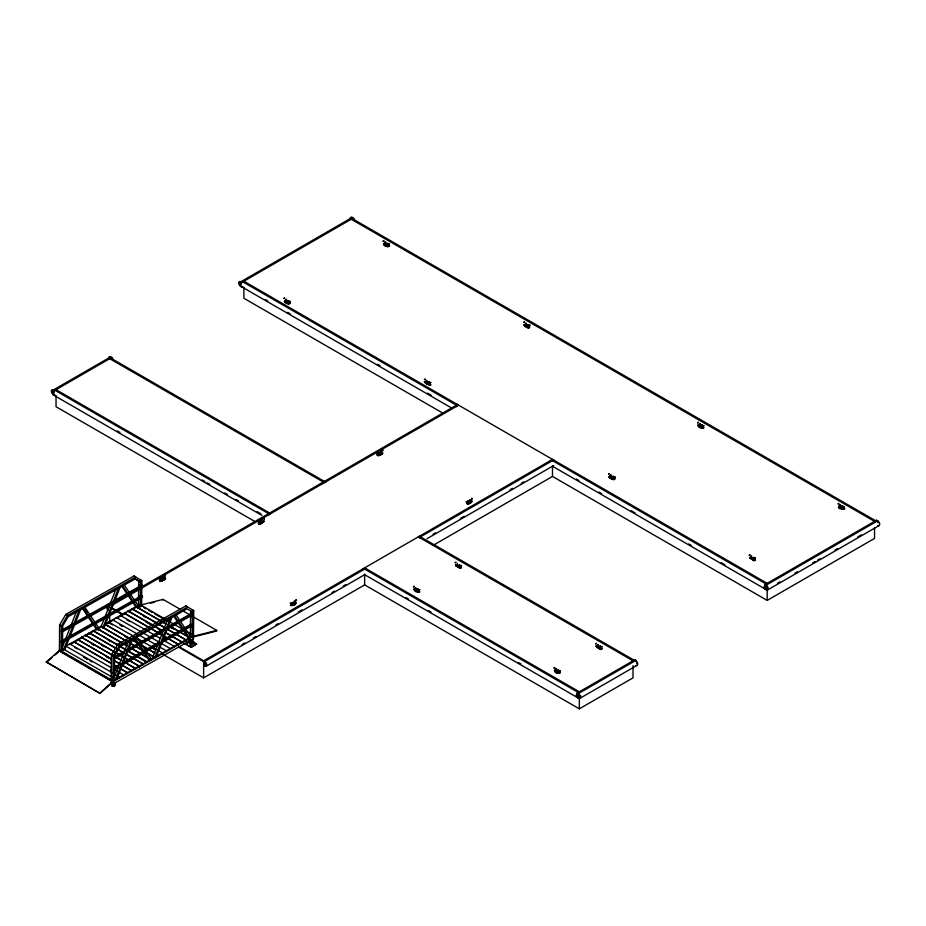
<?xml version="1.0" encoding="UTF-8"?>
<svg xmlns="http://www.w3.org/2000/svg" width="926" height="926" viewBox="0 0 926 926"><rect width="100%" height="100%" fill="white"/><g stroke="black" fill="none" stroke-linecap="round" stroke-linejoin="round"><path stroke-width="1.39" d="M62.528 641.521L62.436 650.874L61.093 651.638L61.359 626.045L67.586 615.431L135.786 577.025L133.992 575.995L65.804 614.401L59.577 625.015L59.438 651.14M61.903 642.69L61.915 641.429L142.419 596.089L142.407 597.351L61.903 642.69L61.185 642.285M62.019 632.099L62.03 630.837L142.535 585.498L142.523 586.76L62.019 632.099L61.301 631.682M61.984 649.091L61.996 648.316L115.796 679.221L115.657 680.078M62.54 640.26L62.644 630.907M62.655 629.645L62.69 625.941L68.13 616.681L135.208 578.9L140.509 582.107L140.358 596.437L138.576 595.406M69.763 644.704L69.913 643.848M73.663 642.517L73.663 641.741L111.108 663.352M73.791 642.436L73.802 641.66L111.247 663.282M77.552 640.329L77.552 639.542L111.259 658.999M77.68 640.248L77.691 639.472L111.398 658.93M81.442 638.13L81.453 637.354L121.387 660.412M81.569 638.06L81.581 637.273L121.526 660.342M85.331 635.942L85.342 635.167L139.016 666.153L139.004 666.928M85.47 635.861L85.47 635.086L139.143 666.072L139.143 666.847M89.22 633.754L89.232 632.967L122.927 652.425M89.359 633.673L89.371 632.898L123.065 652.355M125.867 640.804L100.899 626.393L100.899 627.18L115.669 589.931M101.027 627.099L101.038 626.323L126.005 640.734M108.678 622.793L108.689 622.017L133.784 636.347M108.817 622.712L108.817 621.936M111.189 680.552L111.456 654.971L117.683 644.357L185.883 605.94L187.665 606.981L119.477 645.387L113.238 656.002L112.798 685.136L113.481 685.495M114.315 680.83L114.581 655.897L120.01 646.637L187.098 608.845L192.4 612.063L192.133 637.007M115.634 682.566L112.949 684.545L110.796 683.307M116.456 618.406L116.468 617.63L170.268 648.536L170.268 649.323M116.595 618.337L116.607 617.549M119.547 677.89L119.697 677.033L114.569 674.221M120.345 616.218L120.357 615.443L160.429 638.419M120.484 616.137L120.496 615.362M123.436 675.691L123.586 674.834L114.708 669.868M124.246 614.031L124.246 613.243L177.919 644.23L177.908 645.017M124.373 613.95L124.385 613.174L178.058 644.16L178.047 644.936M127.337 673.503L127.475 672.646L119.986 668.329M128.135 611.831L128.274 610.975L161.981 630.432M131.226 671.315L131.365 670.459L113.886 660.365M132.024 609.644L132.163 608.787L185.837 639.773L185.825 640.549M135.115 669.116L135.127 668.34L123.887 661.858M135.242 669.047L135.254 668.259L124.026 661.777M136.053 606.599L135.914 607.456L132.152 609.563M138.46 606.009L138.726 581.077L134.49 578.507M140.254 607.051L140.347 597.698L138.564 596.668M141.597 606.287L141.863 580.706L133.992 575.995M142.893 664.741L142.905 663.954L125.427 653.872M143.032 664.66L143.032 663.884L126.816 654.508M150.672 660.354L150.683 659.578L129.466 647.32M150.811 660.273L150.822 659.497M154.7 658.085L154.711 657.31L147.222 652.98M158.462 655.967L158.462 655.191M158.589 655.897L158.601 655.11M162.351 653.779L162.363 653.004M162.478 653.698L162.49 652.923L136.145 637.864M166.24 651.591L166.252 650.804M166.379 651.51L166.379 650.735L160.013 647.205M170.129 649.392L170.141 648.617M174.019 647.205L174.03 646.429M174.157 647.124L174.169 646.348L162.802 639.935M181.809 642.818L181.809 642.042L165.58 632.678M181.936 642.748L181.947 641.961L165.719 632.597M185.698 640.63L185.698 639.854L132.036 608.868M186.959 643.408L190.177 641.591L186.427 643.095L186.959 643.408L186.439 641.22M189.587 638.442L189.726 637.586L168.509 625.328M190.351 635.965L190.606 611.033L192.4 612.063M190.443 645.422L193.673 643.605L193.684 641.741L192.353 640.85L190.744 641.753L189.911 645.109L190.443 645.422L191.485 642.1M190.768 640.248L193.441 639.206L193.742 610.662L185.883 605.94M191.069 625.444L191.08 624.182L162.154 640.479M191.184 614.852L191.196 613.591L167.293 627.052M191.115 647.343L196.486 644.01L191.115 647.343L183.603 643.003M191.601 642.91C192.492 643.686 192.539 641.845 191.717 642.818M190.987 644.508L193.129 643.292L193.152 641.429L192.353 640.85M114.558 685.483L113.991 685.286L115.368 682.416M113.562 685.171L114.465 685.495L114.153 684.198L113.435 685.772L114.488 684.939M191.775 642.656L192.527 639.854M113.91 684.58L114.674 685.622L113.609 685.008M114.141 684.962L114.153 685.529M189.24 640.294L188.418 640.526M189.321 641.255L189.379 640.711M191.636 642.204L193.684 641.741L192.307 642.517L192.724 643.2L191.613 643.049M192.214 642.031L192.596 642.748L191.659 642.598M191.751 642.945L192.214 642.366M161.193 580.671C153.623 580.336 174.829 574.664 160.337 581.459C155.51 577.836 173.382 576.342 161.078 581.285M263.794 521.06L259.963 524.185L258.215 523.607L262.44 520.748L264.153 521.512L259.963 524.185M292.338 605.083L290.787 604.562L294.688 602.236L296.042 602.56L292.211 605.685L290.463 605.419M382.195 452.316C383.306 453.37 377.785 457.189 376.94 455.06C379.579 450.198 387.658 452.814 378.688 455.638M471.473 500.711C473.649 502.181 467.26 505.353 466.519 503.258C470.79 498.79 475.212 500.839 467.838 504.253M112.486 684.001A1.783 1.03 -60 0 0 112.243 686.039A1.783 1.03 -60 0 0 113.84 685.645L114.5 684.65M162.907 600.071L163.057 599.388L180.535 609.482M216.73 630.375L193.476 636.255L193.337 636.938L216.58 631.057L216.73 630.375L183.024 610.917M192.272 642.621L192.284 643.454M289.63 302.536C290.278 304.955 282.986 301.853 285.034 300.452C286.956 299.839 292.315 303.647 288.565 303.624C279.802 300.603 287.616 298.832 290.197 303.311C289.41 305.603 282.361 302.05 284.942 300.568M383.746 243.654C388.885 241.142 391.582 250.448 384.024 244.036C381.917 247.369 396.629 247.774 385.32 243.283M414.686 588.843C411.688 590.105 418.089 593.52 419.698 591.957C419.154 590.256 415.658 587.628 414.084 589.237C424.745 593.381 417.221 592.733 414.003 589.237M455.812 565.149L457.398 564.767L461.125 567.661L459.805 567.87L455.731 565.439L459.759 567.615L461.021 567.418L460.87 566.77L461.437 567.858L459.898 568.228L455.523 565.612L457.05 564.941M555.01 670.042C553.204 671.431 559.304 674.556 560.045 672.473C557.487 668.306 550.414 669.926 558.39 672.774C564.038 671.998 554.361 675.598 554.651 670.25M610.396 476.138C604.342 478.441 624.043 480.756 610.222 475.999C605.535 477.133 616.739 482.064 614.343 478.163M698.227 425.069C702.614 430.74 707.013 425.867 698.655 424.745C694.824 428.391 710.45 429.745 700.623 425.659M749.967 557.417L753.787 560.149L755.049 559.42L751.241 557.221L749.562 557.846L753.938 560.762L755.466 560.091L751.391 557.429L749.828 557.568L753.833 560.404L755.165 560.195L754.898 559.316M263.945 521.35C257.301 528.179 256.56 520.018 263.852 521.095M290.671 604.782C297.489 607.56 297.929 598.022 291.03 604.331M524.22 324.806C531.258 332.689 531.003 322.26 524.116 324.818M596.286 646.29C596.425 647.575 601.553 650.596 601.657 648.165C602.05 647.922 601.969 650.353 600.245 649.276C586.667 639.172 612.179 655.168 596.738 645.954M698.111 425.208C702.232 430.949 707.638 426.284 698.644 424.941M188.707 640.989L188.823 641.799L189.714 641.255M190.316 641.915L190.432 642.725M286.157 300.533L285.023 300.637M425.323 381.848C442.466 390.656 413.991 377.715 428.53 383.075M415.67 588.867L413.899 589.249M457.398 564.767L455.627 565.161M559.987 672.519L556.213 670.007M601.715 648.432L597.953 645.92M751.426 557.313L750.292 557.417M839.477 506.071C833.875 509.925 853.228 510.504 840.137 505.897C833.354 507.46 852.395 511.465 840.333 505.978M61.452 649.392L76.742 610.824M63.234 650.422L79.057 610.523M64.785 649.554L80.608 609.655M102.693 628.21L118.505 588.299M104.233 627.33L108.458 616.693M109.511 614.031L120.056 587.431M113.319 679.348L128.621 640.78M115.113 680.39L130.936 640.479M114.129 685.68L113.921 684.8L114.893 685.055M114.234 685.865L114.685 684.742M116.664 679.51L132.487 639.611M152.778 657.136L168.069 618.556M170.384 618.267L154.561 658.166L154.573 657.379L147.084 653.062M156.112 657.286L171.935 617.387M192.944 642.644C191.485 643.57 193.129 642.482 191.913 642.54M159.897 579.919C158.404 583.206 168.208 578.322 163.844 577.893M377.507 454.284C376.118 457.062 384.232 454.11 382.288 452.282C380.308 451.309 374.822 455.557 378.815 455.036M466.878 502.806L466.878 503.559L468.186 503.559M192.376 642.864L189.934 643.234L191.3 642.47M112.984 684.476L113.921 683.897M426.712 381.686C434.711 384.903 427.604 385.459 425.115 382.797M524.579 325.188L525.632 324.47L529.591 326.947L528.237 327.272L524.278 325.547L524.417 324.54M843.806 507.98L842.915 508.872L838.736 507.089M425.254 381.79L425.404 382.438M383.457 243.816L384.846 243.26M46.3 661.951L59.299 650.608L112.972 681.594L100.101 693.458L46.3 661.951L100.101 693.458M47.515 661.523L51.844 657.749M55.097 654.913L58.35 652.078M99.973 692.937L112.972 681.594L193.476 636.243M188.904 641.301L188.117 641.267M383.561 243.665L385.089 243.318M698.007 425.219L699.304 424.814M554.454 670.401L556.179 670.135M596.182 646.302L597.907 646.047M258.782 522.831L258.771 523.584L260.079 523.584M113.296 684.951L113.447 684.291M53.361 389.973L110.715 356.869L111.78 357.482L54.437 390.598L53.361 389.973A2.847 1.644 60 0 0 51.347 391.142A2.847 1.644 60 0 0 53.361 394.626L54.437 395.24M240.737 281.805L352.239 217.425L353.304 218.038L241.802 282.418L240.737 281.805A2.847 1.644 60 0 0 238.723 282.962A2.847 1.644 60 0 0 240.737 286.447L241.802 287.072M112.382 603.798L127.383 595.14M129.883 593.693L138.645 588.647M141.146 587.2L457.502 404.546A2.847 1.644 60 0 0 456.495 404.28M112.196 605.141L458.578 405.171M160.568 579.873L163.705 578.09M293.183 605.118L295.128 603.995M552.498 459.4L203.627 660.817L203.627 677.855L163.555 654.717M178.579 646.36L204.704 661.43L365.724 568.471A2.847 1.644 60 0 1 366.731 569.363M242.149 644.461L244.649 643.026M253.388 637.979L255.877 636.532M275.855 625.004L278.344 623.568M298.322 612.04L302.061 609.875M332.017 592.582L334.517 591.135M343.257 586.089L345.745 584.653M433.055 534.244L435.544 532.809M460.396 518.467L464.123 516.314M510.087 489.773L512.576 488.338M521.269 483.314L523.757 481.879M206.128 666.222L364.647 574.699L576.84 697.209M427.025 538.689L553.76 465.523M203.627 677.855L364.647 584.896L579.34 708.841L633.014 677.855L633.014 665.655M433.229 545.298L552.498 476.439L767.191 600.395L874.538 538.411L874.538 527.565M580.822 696.827L578.333 698.273L577.257 697.648L577.257 693.007L634.599 659.891L635.676 660.516A2.847 1.644 60 0 1 637.667 663.687A2.847 1.644 60 0 1 636.197 665.389M765.107 584.549L766.184 585.163A2.847 1.644 60 0 1 768.198 588.658A2.847 1.644 60 0 1 766.184 589.816L765.107 589.191L765.107 584.549L876.609 520.169L877.686 520.794A2.847 1.644 60 0 1 879.7 524.278A2.847 1.644 60 0 1 877.686 525.436M577.257 693.007L578.333 693.62L635.676 660.516M766.184 585.163L877.686 520.794M578.206 697.128L578.611 697.29A1.505 0.868 60 0 0 579.398 696.56A1.505 0.868 60 0 0 578.611 694.917L578.206 697.128L580.706 695.681M777.458 583.311L779.97 581.864M794.994 573.182L797.506 571.736M812.542 563.054L815.042 561.607M817.554 560.161L820.054 558.714M835.09 550.032L837.59 548.586M857.638 537.011L861.4 534.846M579.757 698.412L637.1 665.308M767.608 589.955L879.11 525.574M66.336 628.847L72.622 625.305M76.395 623.175L78.907 621.763M81.43 620.351L83.942 618.927M88.977 616.091L100.297 609.725M102.809 608.301L105.321 606.889M119.165 599.099L121.676 597.675M124.188 596.263L131.747 592.003M68.732 638.026L76.279 633.778M78.803 632.365L81.314 630.942M83.826 629.53L87.6 627.4M95.147 623.152L97.67 621.74M100.182 620.316L107.729 616.068M116.537 611.114L119.049 609.69M121.572 608.278L129.119 604.03M137.916 599.064L140.439 597.652M66.024 646.047L100.899 626.393M137.314 605.893L139.814 604.481M70.619 644.23L83.201 637.134M85.713 635.722L93.26 631.474M95.783 630.05L99.557 627.932M107.103 623.684L114.65 619.425M117.162 618.012L120.936 615.883M121.734 615.431L125.971 613.047M128.482 611.635L130.994 610.222M114.465 656.8L125.786 650.434M128.297 649.01L164.782 628.465M113.921 657.923L123.991 652.263M127.765 650.133L164.238 629.587M166.749 628.175L190.652 614.714M115.715 657.356L118.227 655.944M127.036 650.978L134.583 646.73M143.38 641.776L145.903 640.352M148.415 638.94L155.962 634.68M159.735 632.562L164.77 629.726M174.829 624.055L177.341 622.642M181.114 620.513L187.411 616.971M113.91 659.185L123.968 653.524M127.753 651.395L162.964 631.555M166.738 629.425L178.058 623.059M180.582 621.635L190.64 615.975M114.349 667.403L119.385 664.567M123.158 662.449L158.381 642.609M113.817 668.526L118.841 665.69M121.364 664.278L159.098 643.026M161.61 641.602L191.798 624.599M114.338 668.665L116.861 667.252M129.432 660.169L131.955 658.745M135.728 656.627L142.014 653.073M150.822 648.119L153.334 646.707M167.166 638.905L169.689 637.493M172.201 636.069L174.713 634.657M186.045 628.279L189.818 626.161M113.805 669.787L118.829 666.952M121.352 665.539L191.786 625.86M193.488 635.467L112.984 680.807L59.31 649.82M193.453 638.743L112.949 684.082L110.449 682.636M112.139 683.62L112.798 685.113L113.331 684.812M112.798 685.113L113.863 685.113M192.897 641.162L190.744 641.753M191.647 642.123L191.705 641.44L191.103 643.072M457.201 563.494L457.421 563.483M141.169 604.921L163.057 599.388M150.602 603.185L154.7 602.143M609.898 476.138C607.155 477.237 614.528 480.964 614.609 478.487M610.014 476.242L610.836 476.288M426.469 381.72C421.643 381.616 431.504 387.149 430.185 383.688M471.728 500.966L470.385 500.92L466.635 503.316M263.378 520.933L264.118 521.361M384.985 243.445C393.7 245.934 386.443 248.388 383.63 243.804M524.278 325.547C524.151 326.866 531.489 329.563 529.348 326.438M840.299 506.105L839.118 506.013L839.025 506.73M351.232 219.242L874.538 521.373L874.538 522.148M610.755 476.427L614.644 478.673M286.03 300.8L289.931 303.045M243.885 281.215L767.191 583.345L767.191 584.121M265.276 299.457L267.776 300.904M287.743 312.432L290.243 313.868M377.611 364.312L380.111 365.758M427.546 393.145L431.285 395.298M576.389 479.078L578.889 480.525M598.856 492.053L601.356 493.489M631.312 510.782L635.051 512.946M688.724 543.932L691.224 545.379M721.18 562.672L724.931 564.837M241.385 286.632L451.089 407.695M552.498 466.253L764.691 588.751M442.35 412.846L243.885 298.265L243.885 287.419M109.708 358.686L324.389 482.643M418.32 536.86L633.014 660.817L633.014 661.592M458.243 565.601L461.16 567.279M416.515 589.688L419.432 591.378M56.035 389.672L270.716 513.629M364.647 567.858L579.34 691.803M117.371 430.972L119.859 432.419M202.25 479.981L204.739 481.416M207.239 482.863L209.739 484.298M224.717 492.945L227.206 494.391M235.945 499.438L238.445 500.873M257.162 511.684L260.912 513.849M406.016 597.617L408.505 599.064M428.483 610.593L430.972 612.04M518.352 662.484L520.84 663.919M53.534 395.089L261.989 515.435M254.5 521.303L56.035 406.722L56.035 395.356M140.069 579.676L141.863 580.706M191.96 609.632L193.742 610.662M138.726 581.077L140.509 582.107M142.535 585.498L141.817 585.082L61.313 630.421L62.03 630.837M141.805 586.343L142.523 586.76M138.692 584.792L140.474 585.822M190.571 614.737L192.353 615.778M190.559 615.998L192.342 617.04M142.419 596.089L141.701 595.684L61.209 641.023L61.915 641.429M141.69 596.946L142.407 597.351M190.455 625.351L192.249 626.393M190.443 626.613L192.238 627.654M141.065 605.199L183.498 629.703M185.999 631.138L190.987 634.021M143.553 607.421L146.042 608.868M148.542 610.303L152.292 612.48M154.781 613.903L163.52 618.962M137.303 607.317L166.009 623.893M165.881 623.962L135.925 606.669L104.927 624.124L129.895 638.535M168.37 625.409L189.599 637.655M170.859 627.631L173.498 628.997M192.735 641.845L196.486 644.01M192.724 642.146L196.486 644.322M143.391 616.056L145.891 617.492M184.853 643.42L191.115 647.031M128.135 611.056L163.092 631.231M145.741 621.844L149.491 624.008M158.219 629.055L160.719 630.49M112.208 608.035L123.482 614.54M110.958 608.081L122.232 614.598M178.579 647.124L203.627 661.592M126.723 619.749L129.223 621.184M203.627 665.458L204.704 666.083A2.847 1.644 60 0 0 206.718 664.926A2.847 1.644 60 0 0 204.704 661.43M112.578 619.818L157.64 645.688M120.195 624.853L122.683 626.289M120.056 624.923L122.556 626.37M110.055 623.441L112.555 624.876M152.501 647.934L154.989 649.381M152.362 648.015L154.862 649.45M132.383 639.982L137.384 642.864M141.122 645.028L154.862 652.957M104.8 624.205L129.756 638.616M132.256 640.063L137.245 642.945M140.995 645.098L154.723 653.027M124.894 636.44L127.383 637.875M129.744 642.899L143.472 650.816M129.617 642.968L143.345 650.897M98.399 629.229L122.116 642.922M124.605 644.369L127.105 645.804M129.605 647.251L147.072 657.333M98.26 629.31L126.966 645.885M65.804 614.401L67.586 615.431M117.683 644.357L119.477 645.387M93.26 630.699L146.933 661.685L146.921 662.472L93.121 630.78M108.226 640.132L110.726 641.568M101.559 645.306L104.187 646.672M59.577 625.015L61.359 626.045M111.456 654.971L113.238 656.002M91.558 643.825L94.058 645.26M113.759 660.446L131.226 670.528M111.409 659.347L110.692 658.93L111.398 660.608M106.397 656.823L108.886 658.259M113.748 664.718L117.486 666.882M114.859 665.516L127.337 672.727M69.774 643.929L111.097 667.634M74.89 647.517L77.39 648.952M111.294 669.938L110.576 669.533L111.282 671.2M65.885 646.117L112.208 672.704M83.49 656.916L87.229 659.069M89.729 660.516L92.218 661.951M83.352 656.985L87.102 659.15M60.688 651.858L113.111 682.126M176.16 615.003L191.335 637.458M174.62 615.883L189.784 638.327M173.625 616.033L187.99 637.296M124.292 585.047L139.456 607.491M122.741 585.915L137.905 608.37M121.746 586.065L136.122 607.34M136.712 637.227L151.876 659.671M135.161 638.095L150.336 660.551M134.177 638.245L148.542 659.52M84.845 607.271L100.008 629.715M85.447 609.783L87.044 612.144M83.294 608.139L98.457 630.583M82.298 608.289L96.663 629.553M112.683 683.92L113.331 685.414M190.096 640.329L190.779 642.609L189.552 640.016M842.625 509.346L842.498 508.733M753.718 560.67L753.59 560.068M702.07 428.194L701.943 427.592M613.162 479.518L613.035 478.916M528.167 327.792L528.04 327.191M600.245 649.276L600.117 648.675M558.505 673.376L558.39 672.774M429.004 385.042L428.877 384.44M387.612 246.64L387.485 246.038M459.69 568.136L459.562 567.522M417.95 592.223L417.834 591.621M288.449 303.902L288.322 303.288M767.191 589.549L767.191 600.395M579.34 697.996L579.34 708.841M552.498 465.593L552.498 476.439M364.647 574.051L364.647 584.896M109.708 607.363L108.631 605.963A2.847 1.644 60 0 0 108.111 605.743M109.708 615.501L109.708 622.272M53.488 393.619L53.083 390.957A1.505 0.868 60 0 0 52.296 391.686A1.505 0.868 60 0 0 53.083 393.33M112.717 358.663A2.847 1.644 -60 0 0 110.773 358.073L325.466 482.018A2.847 1.644 -60 0 1 326.473 481.751M108.701 358.026A2.847 1.644 60 0 1 110.715 356.869M268.644 515.134A2.847 1.644 -60 0 1 269.651 514.243L54.958 390.297A2.847 1.644 -60 0 0 52.944 393.781A2.847 1.644 -60 0 0 54.958 394.939M53.893 393.237A1.505 0.868 -60 0 1 54.206 392.184M878.218 522.357A1.505 0.868 60 0 1 878.438 522.681M108.111 610.234A2.847 1.644 60 0 1 106.884 606.125M554.581 460.905A2.847 1.644 60 0 0 553.574 460.014L419.397 537.485A2.847 1.644 60 0 1 420.404 538.376M578.264 697.07A2.847 1.644 -60 0 1 576.25 695.912A2.847 1.644 -60 0 1 578.264 692.428L363.571 568.471A2.847 1.644 -60 0 0 362.564 569.363M577.511 696.051A1.505 0.868 -60 0 1 577.511 694.315M420.404 535.98A2.847 1.644 -60 0 0 419.397 536.247L634.078 660.192A2.847 1.644 -60 0 1 636.093 661.361M766.115 588.612A2.847 1.644 -60 0 1 764.1 587.454A2.847 1.644 -60 0 1 766.115 583.97L551.421 460.014A2.847 1.644 -60 0 0 550.426 460.905M765.362 587.593A1.505 0.868 -60 0 1 765.362 585.857M354.045 218.779A2.847 1.644 -60 0 0 352.297 218.629L875.602 520.748A2.847 1.644 -60 0 1 877.617 521.917M354.241 219.219A2.847 1.644 -60 0 1 354.311 219.786M456.495 406.676A2.847 1.644 -60 0 1 457.502 405.785L242.809 281.84A2.847 1.644 -60 0 0 240.795 285.324A2.847 1.644 -60 0 0 242.809 286.493M350.294 218.027A2.847 1.644 60 0 1 352.239 217.425M636.602 662.761A1.505 0.868 60 0 1 636.741 663.456M578.333 693.62A2.847 1.644 60 0 1 580.347 697.104A2.847 1.644 60 0 1 578.333 698.273M114.442 683.226A1.898 1.1 -60 0 1 114.326 684.835A1.783 1.03 -60 0 0 114.442 683.353M113.794 685.657A1.898 1.1 -60 0 1 112.011 685.958A1.898 1.1 -60 0 1 112.648 683.527M283.981 298.473L284.548 297.975L283.981 298.473M289.618 301.737L290.232 301.286L289.653 301.621M383.156 241.223L383.769 240.783L383.156 241.223M388.781 244.476L389.395 244.036L388.781 244.476M424.536 379.625L425.15 379.174L424.536 379.625M430.173 382.878L430.787 382.426L430.173 382.878M413.494 586.806L414.049 586.308L413.494 586.806M419.131 590.059L419.744 589.607L419.131 590.059M455.222 562.719L455.835 562.267L455.222 562.719M460.859 565.971L461.472 565.52L460.859 565.971M523.699 322.375L524.266 321.878L523.699 322.375M529.336 325.628L529.95 325.176L529.336 325.628M554.049 667.959L554.662 667.507L554.049 667.959M559.686 671.211L560.299 670.76L559.686 671.211M608.695 474.1L609.262 473.603L608.695 474.1M595.777 643.859L596.39 643.42L595.777 643.859M614.332 477.353L614.945 476.913L614.332 477.353M601.414 647.112L602.027 646.672L601.414 647.112M697.602 422.777L698.169 422.279L697.602 422.777M703.239 426.029L703.853 425.578L703.239 426.029M749.25 555.253L749.863 554.801L749.25 555.253M754.887 558.505L755.454 558.008L754.887 558.505M838.157 503.918L838.725 503.42L838.157 503.918M843.794 507.182L844.408 506.73L843.829 507.066M159.237 578.738L159.804 579.433L159.237 578.738M164.874 575.474L165.43 576.18L164.955 575.359M258.123 521.639L258.69 522.345L258.157 521.57M263.76 518.386L264.315 519.081L263.76 518.386M290.37 603.139L290.938 603.833L290.37 603.139M296.007 599.886L296.575 600.58L296.042 599.805M376.847 453.092L377.414 453.798L376.847 453.092M382.484 449.839L383.051 450.534L382.519 449.77M466.218 501.614L466.785 502.309L466.218 501.614M471.855 498.362L472.422 499.056L471.89 498.281M160.765 578.171L161.587 578.218L160.8 578.113M160.765 580.023L161.587 580.081L160.765 580.023M163.069 576.84L163.902 576.886L163.069 576.84M163.069 578.692L163.902 578.75L163.069 578.692M285.683 299.434L286.504 299.48L285.683 299.434M285.683 301.286L286.504 301.344L285.683 301.286M287.986 300.765L288.808 300.811L287.986 300.765M287.986 302.617L288.808 302.675L287.986 302.617M259.65 521.083L260.461 521.188L259.755 520.968M259.65 522.935L260.472 522.993L259.697 522.877M261.965 519.741L262.787 519.799L262 519.683M261.965 521.604L262.787 521.651L262 521.546M291.898 602.571L292.72 602.618L291.898 602.571M291.898 604.435L292.72 604.481L291.898 604.435M294.213 601.24L295.035 601.287L294.213 601.24M294.213 603.104L295.035 603.15L294.213 603.104M384.846 242.172L385.667 242.23L384.846 242.172M384.846 244.036L385.667 244.082L384.846 244.036M387.149 243.515L387.971 243.561L387.195 243.445M387.149 245.367L387.971 245.413L387.149 245.367M378.375 452.536L379.209 452.582L378.375 452.536M378.375 454.388L379.209 454.446L378.421 454.33M380.69 451.194L381.512 451.251L380.725 451.136M380.69 453.057L381.512 453.103L380.725 452.999M426.226 380.574L427.06 380.632L426.273 380.517M426.226 382.438L427.06 382.484L426.273 382.38M428.541 381.906L429.363 381.963L428.541 381.906M428.541 383.769L429.363 383.815L428.576 383.711M415.184 587.755L416.005 587.813L415.218 587.697M415.184 589.619L416.005 589.665L415.218 589.561M417.487 589.086L418.309 589.144L417.487 589.086M417.487 590.95L418.309 590.996L417.487 590.95M467.746 501.047L468.579 501.093L467.792 500.989M467.746 502.911L468.579 502.957L467.746 502.911M456.912 565.52L457.733 565.578L456.912 565.52M470.061 499.716L470.883 499.762L470.061 499.716M470.061 501.579L470.883 501.626L470.061 501.579M459.227 564.999L460.048 565.045L459.261 564.941M459.227 566.862L460.048 566.909L459.227 566.862M525.401 323.324L526.223 323.371L525.401 323.324M525.401 325.188L526.223 325.234L525.401 325.188M527.704 324.656L528.526 324.713L527.704 324.656M527.704 326.519L528.526 326.565L527.704 326.519M555.739 668.908L556.561 668.954L555.774 668.85M555.739 670.76L556.561 670.818L555.774 670.702M558.042 670.239L558.864 670.285L558.089 670.181M558.042 672.102L558.864 672.149L558.089 672.044M610.396 475.05L611.206 475.165L610.5 474.945M610.396 476.913L611.218 476.959L610.431 476.855M612.699 476.392L613.521 476.439L612.699 476.392M612.699 478.244L613.51 478.36L612.804 478.14M597.467 644.809L598.289 644.866L597.467 644.809M597.467 646.672L598.289 646.718L597.467 646.672M599.77 646.151L600.604 646.198L599.77 646.151M599.77 648.003L600.604 648.061L599.77 648.003M699.304 423.726L700.125 423.772L699.304 423.726M699.304 425.59L700.125 425.636L699.338 425.532M701.607 425.057L702.429 425.103L701.607 425.057M701.607 426.921L702.429 426.967L701.607 426.921M750.951 556.202L751.773 556.248L750.986 556.144M750.951 558.065L751.773 558.112L750.986 558.008M753.255 557.533L754.077 557.591L753.289 557.475M753.255 559.397L754.077 559.443L753.289 559.339M839.847 504.878L840.669 504.983L839.951 504.763M839.847 506.73L840.669 506.846L839.951 506.626M842.162 506.209L842.984 506.256L842.162 506.209M842.162 508.061L842.973 508.177L842.266 507.957M240.853 282.951L240.459 282.777A1.505 0.868 60 0 0 239.66 283.506A1.505 0.868 60 0 0 240.459 285.15L240.853 282.951M766.462 588.843L766.462 586.459A1.505 0.868 60 0 1 767.249 588.103A1.505 0.868 60 0 1 766.462 588.843M108.747 607.109L108.354 606.947A1.505 0.868 60 0 0 107.566 607.676A1.505 0.868 60 0 0 108.354 609.32L108.747 607.109M204.982 665.111L204.982 662.727A1.505 0.868 60 0 1 205.769 664.37A1.505 0.868 60 0 1 204.982 665.111"/></g></svg>
